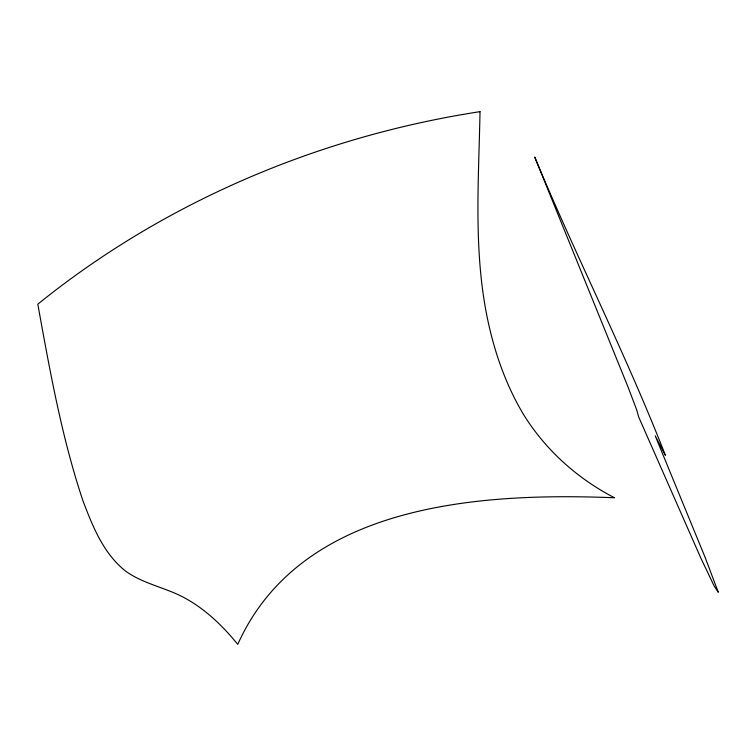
<?xml version="1.0" encoding="UTF-8"?>
<svg xmlns="http://www.w3.org/2000/svg" width="756" height="756" viewBox="0 0 756 756"><rect width="100%" height="100%" fill="white"/><g stroke="black" fill="none" stroke-linecap="round" stroke-linejoin="round"><path stroke-width="1.13" d="M480.013 111.652C478.841 176.318 473.984 241.495 485.002 305.651C491.57 343.602 503.496 380.826 523.265 414.052C545.265 449.773 577.272 478.529 614.477 497.76C480.608 492.411 301.124 503.203 237.762 644.348C220.44 623.124 199.839 603.798 174.334 592.959C157.928 586.042 140.238 581.666 125.609 571.12C103.459 553.628 92.723 526.45 82.971 500.869C61.595 436.94 49.83 370.364 37.8 304.195C164.496 201.795 319.306 136.382 480.013 111.652M718.2 592.099L714.25 586.183L700.803 557.985L638.688 416.991L636.675 409.79L627.934 386.77L534.709 157.012C576.337 257.324 625.911 354.025 665.365 455.292L655.216 435.825L705.282 557.758L718.2 592.099"/></g></svg>
